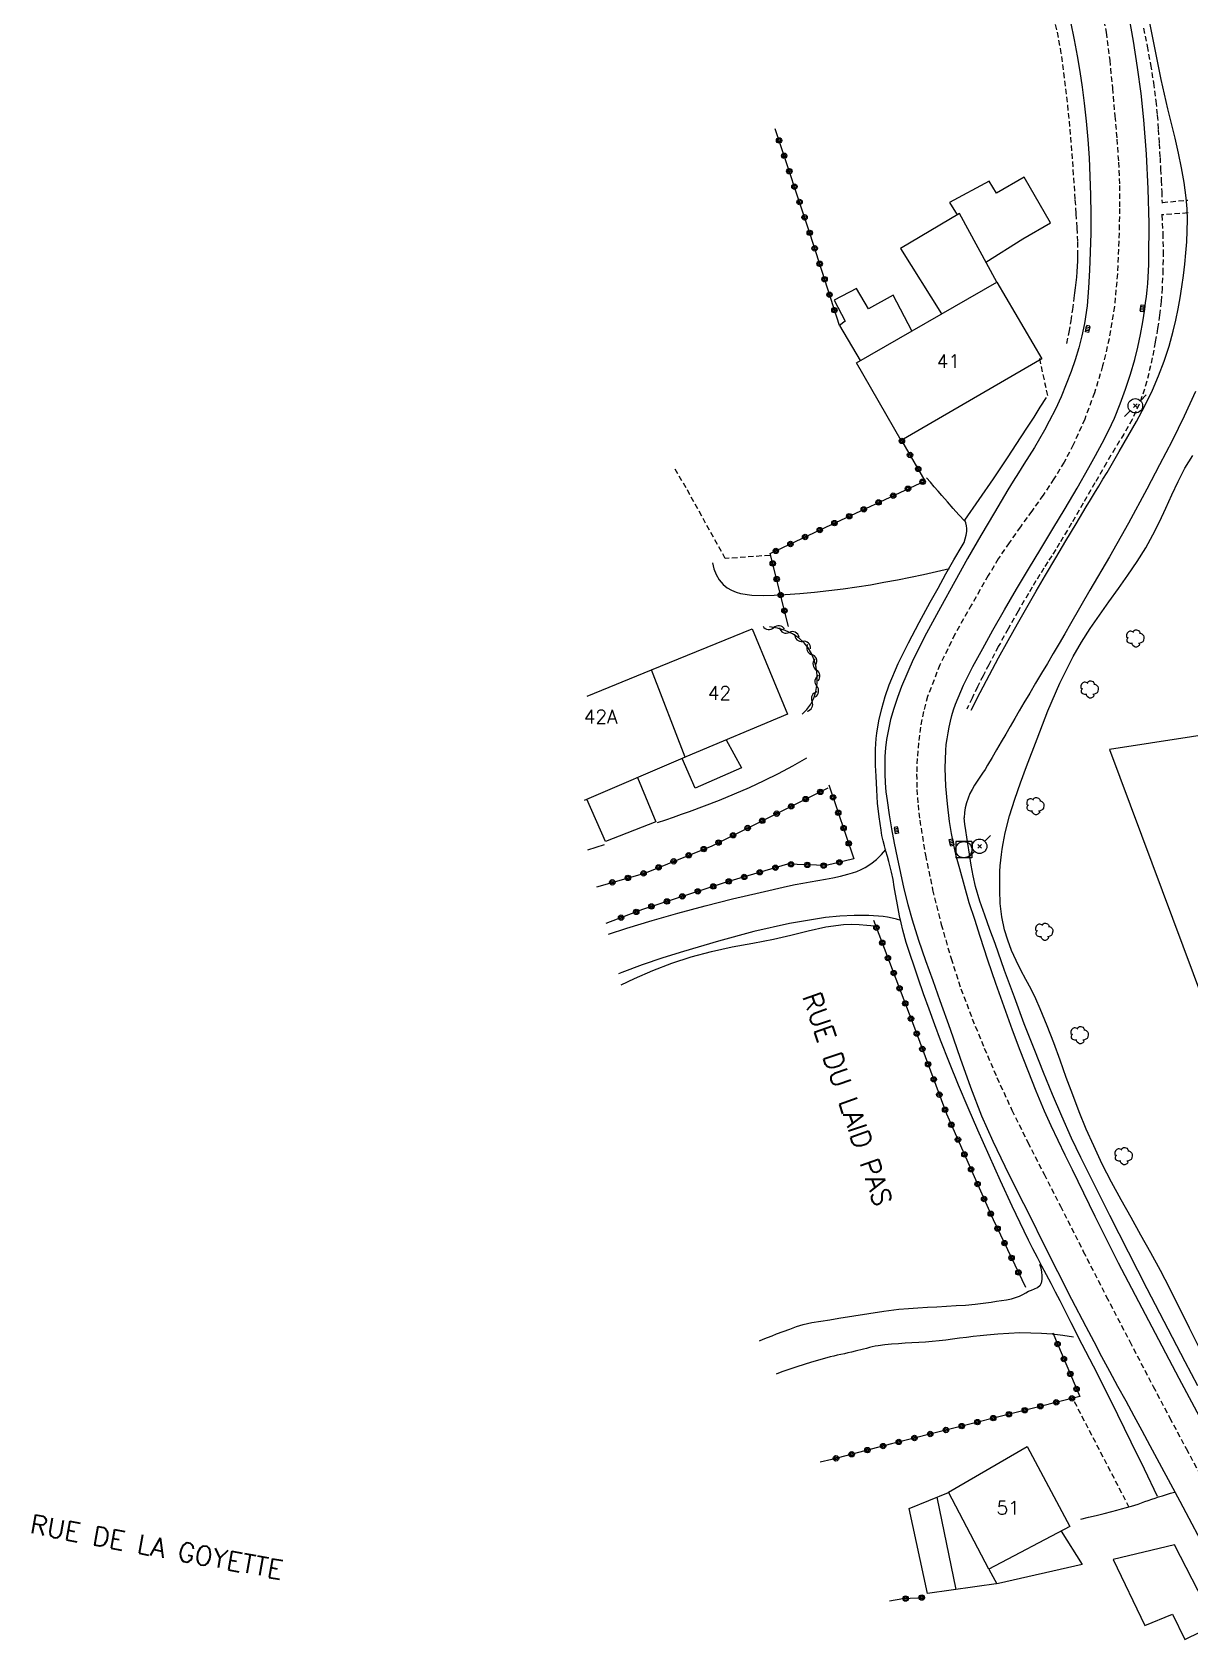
# Model space of a CAD drawing. Header units: millimetres. Extents: x 174000 to 175000, y 130000 to 130858.
# Drawn here: x 174008.2 to 174115.2, y 130268.3 to 130416.5 of the extents above; entities that cross this region are included whole.
import ezdxf
from ezdxf.enums import TextEntityAlignment as Align

# ---------------------------------------------------------------- set-up
doc = ezdxf.new("R2010")
doc.units = ezdxf.units.MM
doc.linetypes.add('DASHED', pattern=[0.75, 0.5, -0.25])
doc.layers.get('0').update_dxf_attribs({"linetype": 'CONTINUOUS'})
for name, color, linetype in [('W0001', 6, 'DASHED'), ('W0014', 7, 'CONTINUOUS'), ('W0017', 7, 'CONTINUOUS'), ('W0101', 7, 'CONTINUOUS'), ('W0104', 1, 'CONTINUOUS'), ('W0112', 1, 'DASHED'), ('W0211', 2, 'CONTINUOUS'), ('W0214', 2, 'CONTINUOUS'), ('W0300', 7, 'CONTINUOUS'), ('W0310', 3, 'CONTINUOUS'), ('W0322', 7, 'CONTINUOUS'), ('W0323', 7, 'CONTINUOUS'), ('W0333', 7, 'CONTINUOUS'), ('W0401', 7, 'CONTINUOUS'), ('W0420', 7, 'CONTINUOUS'), ('W0473', 7, 'CONTINUOUS'), ('W0989', 7, 'CONTINUOUS'), ('W0991', 7, 'CONTINUOUS'), ('W1102', 7, 'CONTINUOUS')]:
    doc.layers.add(name, color=color, linetype=linetype)
doc.styles.get("Standard").update_dxf_attribs({"font": 'romans.shx', "width": 0.85})

# ---------------------------------------------------------------- blocks, each defined once
blk = doc.blocks.new('T401')
for p, q in [((-0.3, 0.3), (0, 0.3)), ((-0.3, -0.25), (-0.3, 0.3)), ((-0.3, 0.15), (0, 0.15)), ((-0.3, 0), (0, 0)), ((0, 0.3), (0, -0.25)), ((-0.3, -0.15), (0, -0.15)), ((-0.3, -0.25), (-0.3, -0.3)), ((-0.3, -0.3), (0, -0.3)), ((0, -0.3), (0, -0.25))]:
    blk.add_line(p, q)
blk = doc.blocks.new('T420')
for p, q in [((0.75, 0.75), (-0.75, 0.75)), ((-0.75, 0.75), (-0.75, -0.75)), ((0.75, 0.75), (0.75, -0.75)), ((0.75, -0.75), (-0.75, -0.75))]:
    blk.add_line(p, q)
blk.add_ellipse((0, 0), major_axis=(-0.53, 0.53), ratio=1, start_param=3.926991, end_param=10.210176)
blk = doc.blocks.new('T473')
for p, q in [((-0.166667, 0.166667), (0.166667, -0.166667)), ((-0.166667, -0.166667), (0.166667, 0.166667)), ((0.500001, 0.500001), (1.000002, 1.000002)), ((-1.000002, -1.000002), (-0.500001, -0.500001))]:
    blk.add_line(p, q)
blk.add_ellipse((0, 0), major_axis=(0.471405, 0.471405), ratio=1, start_param=5.4977871438, end_param=11.780972451)
blk = doc.blocks.new('T300')
for p, q in [((-0.8, 0.51), (-0.86, 0.34)), ((-0.86, 0.34), (-0.86, 0.17)), ((-0.86, 0.17), (-0.74, 0.06)), ((-0.69, 0.63), (-0.8, 0.51)), ((-0.8, -0.06), (-0.74, 0.06)), ((-0.74, 0.06), (-0.69, 0.11)), ((-0.57, 0.69), (-0.69, 0.63)), ((-0.46, 0.69), (-0.57, 0.69)), ((-0.29, 0.63), (-0.46, 0.69)), ((-0.29, 0.63), (-0.17, 0.74)), ((-0.23, 0.57), (-0.29, 0.63)), ((-0.17, 0.74), (-0.06, 0.8)), ((-0.06, 0.8), (0.06, 0.8)), ((0.06, 0.8), (0.23, 0.74)), ((0.23, 0.74), (0.34, 0.63)), ((0.34, 0.63), (0.4, 0.51)), ((0.46, 0.46), (0.34, 0.46)), ((0.4, 0.51), (0.4, 0.46)), ((0.57, 0.4), (0.46, 0.46)), ((0.57, 0.4), (0.69, 0.29)), ((0.69, 0.29), (0.74, 0.17)), ((0.74, 0.06), (0.69, -0.17)), ((0.74, 0.17), (0.74, 0.06)), ((-0.8, -0.17), (-0.8, -0.06)), ((-0.8, -0.23), (-0.8, -0.17)), ((-0.74, -0.34), (-0.8, -0.23)), ((-0.69, -0.4), (-0.74, -0.34)), ((-0.51, -0.46), (-0.69, -0.4)), ((-0.4, -0.46), (-0.51, -0.46)), ((-0.4, -0.46), (-0.34, -0.46)), ((-0.34, -0.46), (-0.34, -0.4)), ((-0.34, -0.51), (-0.34, -0.46)), ((-0.29, -0.63), (-0.34, -0.51)), ((-0.17, -0.74), (-0.29, -0.63)), ((-0.06, -0.8), (-0.17, -0.74)), ((0.06, -0.8), (-0.06, -0.8)), ((0.17, -0.74), (0.06, -0.8)), ((0.23, -0.69), (0.17, -0.74)), ((0.29, -0.46), (0.23, -0.46)), ((0.29, -0.63), (0.23, -0.69)), ((0.46, -0.4), (0.29, -0.46)), ((0.34, -0.51), (0.29, -0.63)), ((0.34, -0.51), (0.34, -0.46)), ((0.57, -0.34), (0.46, -0.4)), ((0.63, -0.29), (0.57, -0.34)), ((0.69, -0.17), (0.63, -0.29))]:
    blk.add_line(p, q)
blk = doc.blocks.new('t310o')
at = {"color": 0, "linetype": 'Continuous'}
for centre, start, end in [((-0.5, 0.38), 216.8699, 323.1304), ((0.5, -0.37), 36.8699, 143.1303)]:
    blk.add_arc(centre, 0.625, start, end, dxfattribs=at)
blk = doc.blocks.new('t323o')
at = {"color": 0, "linetype": 'Continuous'}
for radius in [0.25, 0.15]:
    blk.add_circle((0, 0), radius, dxfattribs=at)
blk = doc.blocks.new('t322o')
at = {"color": 0, "linetype": 'Continuous'}
for radius in [0.25, 0.15]:
    blk.add_circle((0, 0), radius, dxfattribs=at)

msp = doc.modelspace()

# ---------------------------------------------------------------- linework, layer by layer
at = {"layer": 'W0001'}
msp.add_lwpolyline([(174107, 130419.05), (174107.47, 130416.48), (174107.8, 130413.9), (174108.05, 130411.31), (174108.28, 130408.73), (174108.46, 130406.6), (174108.61, 130404.47), (174108.7, 130402.33), (174108.72, 130400.2), (174108.65, 130397.18), (174108.52, 130394.16), (174108.24, 130391.14), (174107.75, 130388.15), (174107.15, 130385.63), (174106.39, 130383.14), (174105.49, 130380.71), (174104.43, 130378.34), (174103.59, 130376.74), (174102.65, 130375.19), (174101.65, 130373.69), (174100.6, 130372.22), (174099.55, 130370.76), (174098.51, 130369.29), (174097.51, 130367.79), (174096.58, 130366.25), (174095.03, 130363.55), (174093.5, 130360.82), (174092.11, 130358.01), (174090.98, 130355.08), (174090.59, 130353.67), (174090.31, 130352.24), (174090.13, 130350.79), (174090.01, 130349.34), (174089.96, 130347.91), (174089.99, 130346.48), (174090.09, 130345.06), (174090.25, 130343.64), (174090.77, 130340.4), (174091.44, 130337.19), (174092.23, 130334), (174093.14, 130330.85), (174094.06, 130328.05), (174095.1, 130325.28), (174096.21, 130322.56), (174097.38, 130319.85), (174098.76, 130316.83), (174100.23, 130313.86), (174101.74, 130310.91), (174103.24, 130307.95), (174105.36, 130303.77), (174107.49, 130299.6), (174109.65, 130295.44), (174111.82, 130291.28), (174113.34, 130288.4), (174114.87, 130285.53), (174116.41, 130282.65)], dxfattribs=at)
at = {"layer": 'W0014'}
for points in [[(174108.62, 130302.67), (174107.54, 130304.83), (174106.47, 130306.99), (174105.41, 130309.15), (174104.36, 130311.32), (174103.7, 130312.66), (174103.04, 130314.01), (174102.4, 130315.36), (174101.79, 130316.72), (174101, 130318.58), (174100.26, 130320.45), (174099.54, 130322.33), (174098.83, 130324.21), (174098.05, 130326.37), (174097.28, 130328.53), (174096.55, 130330.7), (174095.83, 130332.88), (174095.33, 130334.44), (174094.83, 130336), (174094.37, 130337.56), (174093.94, 130339.14), (174093.66, 130340.22), (174093.4, 130341.31), (174093.17, 130342.41), (174092.99, 130343.52), (174092.8, 130345.15), (174092.65, 130346.79), (174092.59, 130348.44), (174092.65, 130350.09), (174092.7, 130350.63), (174092.77, 130351.17), (174092.86, 130351.71), (174092.96, 130352.25), (174093.08, 130352.78), (174093.22, 130353.31), (174093.38, 130353.83), (174093.55, 130354.35), (174094.28, 130356.13), (174095.15, 130357.85), (174096.08, 130359.52), (174097.01, 130361.19), (174098.08, 130363.09), (174099.18, 130364.98), (174100.3, 130366.85), (174101.43, 130368.71), (174102.56, 130370.58), (174103.68, 130372.45), (174104.79, 130374.33), (174105.86, 130376.23), (174106.48, 130377.36), (174107.1, 130378.49), (174107.69, 130379.64), (174108.23, 130380.81), (174108.78, 130382.14), (174109.27, 130383.49), (174109.72, 130384.86), (174110.12, 130386.24), (174110.41, 130387.38), (174110.66, 130388.54), (174110.87, 130389.7), (174111.04, 130390.87), (174111.12, 130391.46), (174111.19, 130392.05), (174111.25, 130392.64), (174111.31, 130393.24), (174111.35, 130393.83), (174111.39, 130394.43), (174111.41, 130395.02), (174111.43, 130395.62), (174111.45, 130398.81), (174111.37, 130402.01), (174111.2, 130405.2), (174110.95, 130408.39), (174110.7, 130410.82), (174110.38, 130413.24), (174110, 130415.65), (174109.57, 130418.05)], [(174104.17, 130417.46), (174104.53, 130415.78), (174104.8, 130414.32), (174105.04, 130412.87), (174105.26, 130411.4), (174105.45, 130409.94), (174105.63, 130408.25), (174105.78, 130406.56), (174105.89, 130404.87), (174105.98, 130403.18), (174106.04, 130401.42), (174106.06, 130399.66), (174106.05, 130397.91), (174106, 130396.15), (174105.94, 130394.5), (174105.85, 130392.85), (174105.71, 130391.2), (174105.47, 130389.56), (174105.24, 130388.43), (174104.94, 130387.32), (174104.61, 130386.21), (174104.23, 130385.13), (174103.79, 130383.95), (174103.31, 130382.79), (174102.78, 130381.65), (174102.22, 130380.52), (174101.78, 130379.7), (174101.32, 130378.9), (174100.84, 130378.1), (174100.35, 130377.32), (174099.86, 130376.54), (174099.36, 130375.75), (174098.87, 130374.97), (174098.4, 130374.17), (174097.15, 130372.07), (174095.9, 130369.96), (174094.67, 130367.83), (174093.48, 130365.69), (174092.17, 130363.31), (174090.88, 130360.92), (174089.65, 130358.49), (174088.56, 130356), (174088.18, 130354.99), (174087.84, 130353.97), (174087.56, 130352.93), (174087.32, 130351.88), (174087.19, 130351.1), (174087.09, 130350.31), (174087.03, 130349.52), (174087.01, 130348.73), (174087.01, 130347.91), (174087.06, 130347.09), (174087.13, 130346.27), (174087.23, 130345.46), (174087.41, 130344.14), (174087.63, 130342.82), (174087.88, 130341.51), (174088.15, 130340.2), (174088.46, 130338.75), (174088.79, 130337.29), (174089.15, 130335.85), (174089.55, 130334.41), (174090.14, 130332.53), (174090.79, 130330.67), (174091.46, 130328.82), (174092.12, 130326.97), (174093.05, 130324.3), (174093.97, 130321.62), (174094.93, 130318.95), (174095.97, 130316.31), (174097.01, 130313.96), (174098.12, 130311.65), (174099.26, 130309.35), (174100.41, 130307.06), (174101.68, 130304.48), (174102.97, 130301.92), (174104.27, 130299.36), (174105.59, 130296.81), (174106.32, 130295.43), (174107.05, 130294.05), (174107.79, 130292.68), (174108.53, 130291.31), (174109.28, 130289.94), (174110.02, 130288.57), (174110.77, 130287.2), (174111.5, 130285.83), (174114.27, 130280.66), (174117.02, 130275.49)], [(174094.42, 130371.36), (174095.74, 130373.27), (174097.05, 130375.2), (174098.35, 130377.13), (174099.63, 130379.07), (174100.22, 130379.98), (174100.81, 130380.89), (174101.39, 130381.81), (174101.96, 130382.73)], [(174094.18, 130368.99), (174094.34, 130369.31), (174094.46, 130369.64), (174094.55, 130369.99), (174094.59, 130370.34), (174094.59, 130370.6), (174094.57, 130370.86), (174094.51, 130371.12), (174094.42, 130371.36)], [(174112.23, 130281.11), (174111.02, 130283.62), (174109.79, 130286.13), (174108.56, 130288.64), (174107.31, 130291.14), (174106.3, 130293.15), (174105.27, 130295.16), (174104.25, 130297.17), (174103.22, 130299.18), (174102.8, 130299.99), (174102.38, 130300.79), (174101.96, 130301.59), (174101.54, 130302.39), (174101.12, 130303.2), (174100.71, 130304), (174100.3, 130304.81), (174099.9, 130305.63), (174098.79, 130307.95), (174097.7, 130310.28), (174096.65, 130312.62), (174095.61, 130314.98), (174094.72, 130317.04), (174093.84, 130319.12), (174092.99, 130321.2), (174092.17, 130323.29), (174091.63, 130324.72), (174091.11, 130326.15), (174090.6, 130327.59), (174090.11, 130329.03), (174089.73, 130330.13), (174089.35, 130331.23), (174088.99, 130332.34), (174088.68, 130333.47), (174088.52, 130334.13), (174088.38, 130334.8), (174088.25, 130335.47), (174088.13, 130336.14), (174088.02, 130336.81), (174087.9, 130337.48), (174087.78, 130338.15), (174087.64, 130338.82), (174087.52, 130339.31), (174087.4, 130339.8), (174087.26, 130340.28), (174087.13, 130340.76), (174087, 130341.25), (174086.87, 130341.74), (174086.76, 130342.23), (174086.67, 130342.72), (174086.49, 130343.96), (174086.36, 130345.2), (174086.27, 130346.44), (174086.21, 130347.69), (174086.19, 130348.19), (174086.17, 130348.69), (174086.16, 130349.19), (174086.16, 130349.69), (174086.17, 130350.19), (174086.19, 130350.69), (174086.22, 130351.19), (174086.28, 130351.69), (174086.47, 130352.82), (174086.73, 130353.95), (174087.04, 130355.06), (174087.42, 130356.15), (174088.24, 130358.12), (174089.2, 130360.03), (174090.21, 130361.91), (174091.22, 130363.78), (174091.94, 130365.1), (174092.67, 130366.4), (174093.41, 130367.7), (174094.18, 130368.99)], [(174127.77, 130267.15), (174126.65, 130269.08), (174125.56, 130271.02), (174124.47, 130272.96), (174123.3, 130275.06), (174122.16, 130277.17), (174121.02, 130279.28), (174119.89, 130281.4), (174117.05, 130286.7), (174114.23, 130292.02), (174111.42, 130297.34), (174108.62, 130302.67)]]:
    msp.add_lwpolyline(points, dxfattribs=at)
at = {"layer": 'W0017'}
for points in [[(174095, 130353.82), (174095.84, 130355.44), (174096.68, 130357.06), (174097.54, 130358.66), (174098.42, 130360.26), (174099.27, 130361.78), (174100.13, 130363.29), (174101.01, 130364.8), (174101.88, 130366.3), (174102.82, 130367.88), (174103.76, 130369.45), (174104.7, 130371.02), (174105.64, 130372.6), (174106.02, 130373.24), (174106.41, 130373.87), (174106.79, 130374.51), (174107.18, 130375.15), (174107.56, 130375.78), (174107.95, 130376.42), (174108.32, 130377.06), (174108.69, 130377.71), (174109.49, 130379.11), (174110.29, 130380.51), (174111.05, 130381.93), (174111.75, 130383.38), (174112.31, 130384.72), (174112.83, 130386.08), (174113.29, 130387.45), (174113.68, 130388.86), (174113.92, 130389.87), (174114.14, 130390.9), (174114.32, 130391.93), (174114.48, 130392.96), (174114.62, 130394), (174114.74, 130395.04), (174114.84, 130396.08), (174114.92, 130397.12), (174114.97, 130398.14), (174114.99, 130399.15), (174114.96, 130400.17), (174114.87, 130401.19), (174114.69, 130402.58), (174114.45, 130403.96), (174114.16, 130405.32), (174113.85, 130406.69), (174113.52, 130408.04), (174113.18, 130409.4), (174112.87, 130410.75), (174112.57, 130412.12), (174111.88, 130415.51), (174111.2, 130418.9)], [(174115.72, 130383.28), (174114.68, 130380.98), (174113.57, 130378.72), (174112.41, 130376.48), (174111.24, 130374.25), (174109.53, 130371.1), (174107.77, 130367.99), (174105.98, 130364.89), (174104.19, 130361.79), (174103.65, 130360.87), (174103.12, 130359.96), (174102.58, 130359.04), (174102.04, 130358.13), (174101.49, 130357.22), (174100.95, 130356.3), (174100.41, 130355.39), (174099.87, 130354.47), (174099.45, 130353.75), (174099.03, 130353.03), (174098.61, 130352.31), (174098.19, 130351.59), (174097.77, 130350.87), (174097.35, 130350.15), (174096.93, 130349.43), (174096.51, 130348.71), (174096.28, 130348.33), (174096.04, 130347.97), (174095.79, 130347.6), (174095.55, 130347.24), (174095.31, 130346.86), (174095.09, 130346.48), (174094.89, 130346.09), (174094.71, 130345.68), (174094.56, 130345.24), (174094.45, 130344.79), (174094.38, 130344.33), (174094.35, 130343.86)], [(174094.4, 130371.27), (174093.87, 130371.86), (174093.34, 130372.46), (174092.81, 130373.06), (174092.29, 130373.66), (174091.94, 130374.07), (174091.59, 130374.47), (174091.23, 130374.88), (174090.88, 130375.29)], [(174071.11, 130367.44), (174071.23, 130366.88), (174071.43, 130366.35), (174071.72, 130365.86), (174072.08, 130365.43), (174072.44, 130365.13), (174072.84, 130364.9), (174073.27, 130364.73), (174073.7, 130364.6), (174074.73, 130364.43), (174075.77, 130364.41), (174076.8, 130364.45), (174077.82, 130364.51), (174079.17, 130364.58), (174080.51, 130364.71), (174081.84, 130364.87), (174083.18, 130365.04), (174084.44, 130365.22), (174085.69, 130365.41), (174086.94, 130365.63), (174088.19, 130365.86), (174089.4, 130366.1), (174090.6, 130366.35), (174091.8, 130366.62), (174092.99, 130366.9)], [(174079.79, 130349.36), (174078.49, 130348.63), (174077.17, 130347.93), (174075.83, 130347.26), (174074.48, 130346.62), (174073.11, 130346.03), (174071.72, 130345.47), (174070.33, 130344.94), (174068.93, 130344.42), (174068.2, 130344.15), (174067.47, 130343.89), (174066.74, 130343.64), (174066, 130343.4)], [(174061.08, 130341.37), (174059.56, 130340.85)], [(174061.5, 130333.09), (174063.18, 130333.64), (174065.53, 130334.36), (174067.89, 130335.04), (174070.41, 130335.72), (174072.95, 130336.36), (174075.49, 130336.96), (174078.04, 130337.54), (174078.74, 130337.68), (174079.44, 130337.81), (174080.13, 130337.93), (174080.83, 130338.05), (174081.53, 130338.18), (174082.23, 130338.31), (174082.93, 130338.47), (174083.61, 130338.65), (174084.02, 130338.77), (174084.43, 130338.9), (174084.83, 130339.06), (174085.21, 130339.26), (174085.74, 130339.61), (174086.24, 130340.01), (174086.7, 130340.45), (174087.11, 130340.93)], [(174088.5, 130334.37), (174088.1, 130334.49), (174087.69, 130334.59), (174087.28, 130334.67), (174086.86, 130334.73), (174085.53, 130334.82), (174084.19, 130334.83), (174082.86, 130334.76), (174081.53, 130334.63), (174078.2, 130334.08), (174074.91, 130333.33), (174071.65, 130332.45), (174068.42, 130331.5), (174066.5, 130330.9), (174064.59, 130330.25), (174062.71, 130329.55), (174062.41, 130329.43)], [(174075.43, 130295.51), (174075.78, 130295.65), (174076.19, 130295.81), (174076.61, 130295.97), (174077.02, 130296.13), (174077.63, 130296.36), (174078.24, 130296.59), (174078.85, 130296.81), (174079.47, 130297), (174080.29, 130297.19), (174081.11, 130297.33), (174081.94, 130297.45), (174082.77, 130297.58), (174084.15, 130297.81), (174085.54, 130298.03), (174086.92, 130298.23), (174088.32, 130298.41), (174089.2, 130298.49), (174090.08, 130298.56), (174090.96, 130298.61), (174091.84, 130298.65), (174092.72, 130298.7), (174093.61, 130298.75), (174094.49, 130298.81), (174095.37, 130298.89), (174095.86, 130298.94), (174096.35, 130299.01), (174096.84, 130299.08), (174097.33, 130299.16), (174097.8, 130299.23), (174098.27, 130299.3), (174098.74, 130299.39), (174099.19, 130299.52), (174099.48, 130299.64), (174099.76, 130299.78), (174100.04, 130299.93), (174100.31, 130300.08), (174100.58, 130300.19), (174100.86, 130300.3), (174101.14, 130300.43), (174101.38, 130300.63), (174101.42, 130300.69), (174101.45, 130300.75), (174101.48, 130300.81), (174101.5, 130300.88), (174101.52, 130300.94), (174101.53, 130301.01), (174101.54, 130301.08), (174101.55, 130301.14), (174101.56, 130301.51), (174101.53, 130301.87), (174101.46, 130302.23), (174101.35, 130302.57)], [(174104.45, 130295.84), (174103.47, 130295.99), (174102.49, 130296.1), (174101.5, 130296.18), (174100.5, 130296.22), (174099.49, 130296.23), (174098.48, 130296.18), (174097.47, 130296.11), (174096.46, 130296.03), (174095.82, 130295.97), (174095.19, 130295.9), (174094.56, 130295.82), (174093.92, 130295.74), (174093.29, 130295.65), (174092.66, 130295.57), (174092.03, 130295.49), (174091.39, 130295.43), (174090.77, 130295.37), (174090.15, 130295.33), (174089.52, 130295.3), (174088.9, 130295.27), (174088.27, 130295.23), (174087.65, 130295.19), (174087.02, 130295.12), (174086.4, 130295.04), (174086.13, 130294.99), (174085.86, 130294.93), (174085.6, 130294.87), (174085.33, 130294.8), (174085.06, 130294.73), (174084.8, 130294.66), (174084.54, 130294.59), (174084.27, 130294.53), (174083.94, 130294.45), (174083.61, 130294.38), (174083.29, 130294.31), (174082.96, 130294.24), (174082.63, 130294.17), (174082.3, 130294.09), (174081.98, 130294.01), (174081.65, 130293.92), (174080.26, 130293.52), (174078.88, 130293.09), (174077.51, 130292.63), (174076.97, 130292.43)], [(174105.13, 130279), (174105.85, 130279.18), (174106.56, 130279.36), (174107.28, 130279.54), (174107.99, 130279.72), (174108.45, 130279.84), (174108.9, 130279.96), (174109.36, 130280.08), (174109.81, 130280.21), (174110.12, 130280.31), (174110.44, 130280.41), (174110.75, 130280.52), (174111.06, 130280.63), (174111.37, 130280.74), (174111.68, 130280.85), (174111.99, 130280.95), (174112.3, 130281.06), (174112.67, 130281.17), (174113.05, 130281.29), (174113.42, 130281.4), (174113.79, 130281.51)]]:
    msp.add_lwpolyline(points, dxfattribs=at)
at = {"layer": 'W0101'}
for points in [[(174101.52, 130386.29), (174088.53, 130378.75), (174084.39, 130385.92), (174097.38, 130393.39)], [(174104.11, 130278.32), (174096.63, 130274.39), (174092.9, 130281.52), (174100.19, 130285.73)]]:
    msp.add_lwpolyline(points, close=True, dxfattribs=at)
for points in [[(174065.45, 130357.53), (174074.75, 130361.33), (174078.02, 130353.43)], [(174059.51, 130355.1), (174065.45, 130357.53)], [(174078.02, 130353.43), (174068.64, 130349.48), (174068.58, 130349.46)], [(174068.58, 130349.46), (174059.24, 130345.47)]]:
    msp.add_lwpolyline(points, dxfattribs=at)
at = {"layer": 'W0104'}
for points in [[(174096.37, 130395.23), (174099.78, 130397.39), (174102.32, 130398.86), (174099.9, 130403.1), (174097.35, 130401.6), (174096.67, 130402.72), (174092.99, 130400.73), (174093.71, 130399.61)], [(174097.38, 130393.39), (174093.91, 130399.74), (174088.46, 130396.49), (174092.27, 130390.45)], [(174089.53, 130388.88), (174087.78, 130392.18), (174085.5, 130390.92), (174084.39, 130392.78), (174082.33, 130391.72), (174083.37, 130389.78), (174082.82, 130389.37), (174084.75, 130386.13)], [(174072.37, 130351.05), (174073.78, 130348.46), (174069.49, 130346.6), (174068.29, 130349.33)], [(174064.17, 130347.57), (174065.85, 130343.47), (174061.2, 130341.66), (174059.48, 130345.57)], [(174103.33, 130277.91), (174105.25, 130274.81), (174097.52, 130273.06), (174090.96, 130272.14), (174089.28, 130280.01), (174092.92, 130281.48)], [(174091.83, 130281.04), (174093.57, 130272.51)], [(174096.63, 130274.39), (174097.36, 130273.04)]]:
    msp.add_lwpolyline(points, dxfattribs=at)
msp.add_lwpolyline([(174117.59, 130269.28), (174113.78, 130276.65), (174108.11, 130275.27), (174111.04, 130269.18), (174113.61, 130270.23), (174114.73, 130267.88)], close=True, dxfattribs=at)
at = {"layer": 'W0112'}
for points in [[(174103.85, 130387.72), (174104.05, 130388.75), (174104.23, 130389.8), (174104.39, 130390.84), (174104.53, 130391.89), (174104.59, 130392.38), (174104.64, 130392.87), (174104.7, 130393.36), (174104.75, 130393.85), (174104.79, 130394.35), (174104.82, 130394.84), (174104.85, 130395.34), (174104.86, 130395.83), (174104.86, 130397.14), (174104.8, 130398.44), (174104.71, 130399.74), (174104.62, 130401.04), (174104.47, 130403.29), (174104.31, 130405.53), (174104.12, 130407.77), (174103.9, 130410.01), (174103.73, 130411.51), (174103.54, 130413.01), (174103.33, 130414.51), (174103.07, 130415.99), (174102.69, 130417.76)], [(174110.92, 130416.87), (174111.27, 130415.19), (174111.57, 130413.5), (174111.84, 130411.81), (174112.06, 130410.11), (174112.2, 130408.81), (174112.29, 130407.5), (174112.37, 130406.2), (174112.45, 130404.9), (174112.51, 130403.84), (174112.56, 130402.79), (174112.61, 130401.74), (174112.64, 130400.68)], [(174112.67, 130400.75), (174115.02, 130400.97)], [(174112.62, 130399.59), (174112.71, 130397.9), (174112.74, 130396.21), (174112.72, 130394.52), (174112.64, 130392.83), (174112.55, 130391.58), (174112.41, 130390.32), (174112.23, 130389.08), (174112.01, 130387.84), (174111.73, 130386.39), (174111.41, 130384.94), (174111.03, 130383.5), (174110.53, 130382.1), (174109.88, 130380.69), (174109.11, 130379.34), (174108.3, 130378.02), (174107.51, 130376.69), (174106.43, 130374.83), (174105.36, 130372.96), (174104.27, 130371.1), (174103.17, 130369.25), (174102.81, 130368.67), (174102.45, 130368.09), (174102.09, 130367.51), (174101.72, 130366.93), (174101.36, 130366.35), (174100.99, 130365.77), (174100.64, 130365.19), (174100.29, 130364.6), (174099.34, 130362.97), (174098.42, 130361.33), (174097.51, 130359.68), (174096.63, 130358.01), (174096.1, 130356.99), (174095.58, 130355.96), (174095.08, 130354.93), (174094.59, 130353.89)], [(174115.04, 130399.78), (174112.59, 130399.59)], [(174101.3, 130386.31), (174102.08, 130382.77)], [(174076.39, 130368.12), (174072.28, 130367.82), (174068.66, 130374.37), (174067.6, 130376.16)], [(174109.61, 130280.09), (174104.43, 130290.09)]]:
    msp.add_lwpolyline(points, dxfattribs=at)
at = {"layer": 'W0211'}
for points in [[(174117.01, 130292.97), (174115.19, 130296.67), (174113.35, 130300.34), (174112.48, 130302), (174111.59, 130303.64), (174110.68, 130305.27), (174109.77, 130306.9), (174108.86, 130308.53), (174107.98, 130310.18), (174107.12, 130311.84), (174106.32, 130313.52), (174105.63, 130315.08), (174104.99, 130316.66), (174104.38, 130318.25), (174103.79, 130319.84), (174103.21, 130321.44), (174102.63, 130323.04), (174102.02, 130324.62), (174101.38, 130326.2), (174100.97, 130327.11), (174100.53, 130328), (174100.06, 130328.89), (174099.6, 130329.77), (174099.15, 130330.67), (174098.74, 130331.59), (174098.38, 130332.53), (174098.08, 130333.49), (174097.83, 130334.7), (174097.69, 130335.93), (174097.64, 130337.16), (174097.64, 130338.39), (174097.66, 130338.9), (174097.69, 130339.42), (174097.74, 130339.93), (174097.8, 130340.45), (174097.87, 130340.96), (174097.95, 130341.47), (174098.05, 130341.97), (174098.15, 130342.48), (174098.55, 130344.04), (174099.03, 130345.57), (174099.56, 130347.08), (174100.12, 130348.59), (174101.09, 130351.17), (174102.09, 130353.74), (174103.19, 130356.29), (174104.43, 130358.76), (174105.18, 130360.08), (174106, 130361.35), (174106.85, 130362.6), (174107.73, 130363.83), (174108.62, 130365.05), (174109.49, 130366.29), (174110.34, 130367.54), (174111.14, 130368.82), (174111.8, 130370.01), (174112.41, 130371.23), (174112.98, 130372.47), (174113.53, 130373.71), (174114.12, 130374.95), (174114.75, 130376.17), (174115.47, 130377.35)], [(174062.66, 130328.41), (174063.88, 130329), (174065.6, 130329.74), (174067.35, 130330.4), (174069.13, 130330.99), (174071.01, 130331.5), (174072.91, 130331.91), (174074.83, 130332.26), (174076.73, 130332.64), (174078.34, 130333.01), (174079.94, 130333.41), (174081.56, 130333.76), (174083.2, 130333.98), (174083.93, 130334.01), (174084.65, 130333.98), (174085.37, 130333.93), (174086.09, 130333.88), (174086.14, 130333.87), (174086.2, 130333.87), (174086.25, 130333.86), (174086.3, 130333.85)]]:
    msp.add_lwpolyline(points, dxfattribs=at)
at = {"layer": 'W0214'}
msp.add_lwpolyline([(174115.94, 130291.33), (174114.76, 130293.57), (174113.59, 130295.81), (174112.42, 130298.05), (174111.26, 130300.3), (174110.39, 130301.99), (174109.53, 130303.7), (174108.68, 130305.4), (174107.82, 130307.1), (174106.92, 130308.88), (174106.02, 130310.66), (174105.14, 130312.45), (174104.28, 130314.25), (174103.39, 130316.26), (174102.52, 130318.28), (174101.68, 130320.31), (174100.87, 130322.34), (174099.91, 130324.8), (174098.99, 130327.27), (174098.09, 130329.75), (174097.21, 130332.23), (174096.73, 130333.53), (174096.25, 130334.84), (174095.8, 130336.15), (174095.41, 130337.49), (174095.19, 130338.48), (174095, 130339.48), (174094.85, 130340.48), (174094.69, 130341.49), (174094.59, 130342.08), (174094.51, 130342.67), (174094.43, 130343.27), (174094.35, 130343.86)], dxfattribs=at)
at = {"layer": 'W0310'}
msp.add_lwpolyline([(174079.37, 130353.43), (174079.81, 130353.87), (174080.18, 130354.37), (174080.46, 130354.93), (174080.66, 130355.52), (174080.78, 130356.27), (174080.78, 130357.04), (174080.67, 130357.79), (174080.46, 130358.52), (174080.24, 130359.06), (174079.94, 130359.57), (174079.57, 130360.03), (174079.13, 130360.43), (174078.5, 130360.85), (174077.82, 130361.18), (174077.09, 130361.39), (174076.35, 130361.5)], dxfattribs=at)
at = {"layer": 'W0322'}
for points in [[(174081.85, 130346.89), (174084.17, 130340.06)], [(174084.17, 130340.06), (174081.6, 130339.43), (174078.04, 130339.57), (174072.28, 130337.88), (174064.62, 130335.38), (174061.25, 130334.08)], [(174085.99, 130334.39), (174089.77, 130324.43), (174092.73, 130316.48), (174097.04, 130306.72), (174100.02, 130300.46)]]:
    msp.add_lwpolyline(points, dxfattribs=at)
at = {"layer": 'W0323'}
for points in [[(174082.82, 130389.37), (174080.13, 130397.82), (174076.9, 130407.55)], [(174078.11, 130361.55), (174076.44, 130368.29), (174081.12, 130370.51), (174090.74, 130375.02), (174088.58, 130378.73)], [(174060.4, 130337.47), (174064.84, 130338.75), (174071.06, 130341.27), (174081.8, 130346.62)], [(174102.54, 130296.25), (174105.03, 130290.36), (174087.64, 130285.98), (174082.11, 130284.52), (174081.05, 130284.28)], [(174087.46, 130271.46), (174088.68, 130271.66), (174090.74, 130271.78)]]:
    msp.add_lwpolyline(points, dxfattribs=at)
at = {"layer": 'W0333'}
msp.add_lwpolyline([(174126.74, 130353.09), (174107.77, 130350.16), (174118.48, 130321.55), (174124.9, 130279.92), (174132.32, 130281.2), (174125.48, 130322.59)], close=True, dxfattribs=at)
at = {"layer": 'W1102'}
msp.add_lwpolyline([(174068.58, 130349.46), (174065.45, 130357.53)], dxfattribs=at)

# ---------------------------------------------------------------- block references
at = {"layer": 'W0300'}
for p in [(174110.22, 130360.43), (174106, 130355.71), (174100.99, 130344.93), (174101.81, 130333.32), (174105.08, 130323.75), (174109.15, 130312.56)]:
    msp.add_blockref('T300', p, dxfattribs=at)
at = {"layer": 'W0310'}
for p, rotation in [((174076.76, 130361.44), 171.8940920001013), ((174078.19, 130361), 154.7855940756504), ((174079.43, 130360.17), 137.4097123272539), ((174080.28, 130358.95), 112.8923941918844), ((174080.71, 130357.52), 98.32308539248078), ((174080.74, 130356.02), 80.8052334700704), ((174080.3, 130354.6), 62.7723520336172)]:
    msp.add_blockref('t310o', p, dxfattribs=dict(at, rotation=rotation))
at = {"layer": 'W0322'}
for p, rotation in [((174082.24, 130345.74), 288.7998830801943), ((174082.72, 130344.32), 288.7998830801943), ((174083.21, 130342.9), 288.7998830801943), ((174083.69, 130341.48), 288.7998830801943), ((174076.91, 130339.24), 196.3895430233512), ((174078.36, 130339.56), 177.6626918454293), ((174079.86, 130339.5), 177.6626918454293), ((174081.36, 130339.44), 177.6626918454293), ((174082.83, 130339.73), 193.7816039862982), ((174071.17, 130337.51), 198.053348287272), ((174072.6, 130337.97), 196.3895430233512), ((174074.03, 130338.39), 196.3895430233512), ((174075.47, 130338.82), 196.3895430233512), ((174066.89, 130336.12), 198.053348287272), ((174068.31, 130336.59), 198.053348287272), ((174069.74, 130337.05), 198.053348287272), ((174062.65, 130334.62), 201.1835005557482), ((174064.05, 130335.16), 201.1835005557482), ((174065.46, 130335.66), 198.053348287272), ((174086.25, 130333.7), 290.7848609404859), ((174086.78, 130332.3), 290.7848609404859), ((174087.31, 130330.9), 290.7848609404859), ((174087.85, 130329.5), 290.7848609404859), ((174088.38, 130328.09), 290.7848609404859), ((174088.91, 130326.69), 290.7848609404859), ((174089.44, 130325.29), 290.7848609404859), ((174089.97, 130323.89), 290.4027427904994), ((174090.49, 130322.48), 290.4027427904994), ((174091.02, 130321.07), 290.4027427904994), ((174091.54, 130319.67), 290.4027427904994), ((174092.06, 130318.26), 290.4027427904994), ((174092.59, 130316.86), 290.4027427904994), ((174093.17, 130315.47), 293.8304421608452), ((174093.78, 130314.1), 293.8304421608452), ((174094.38, 130312.73), 293.8304421608452), ((174094.99, 130311.36), 293.8304421608452), ((174095.59, 130309.99), 293.8304421608452), ((174096.2, 130308.61), 293.8304421608452), ((174096.81, 130307.24), 293.8304421608452), ((174097.44, 130305.88), 295.4891957799666), ((174098.08, 130304.53), 295.4891957799666), ((174098.73, 130303.17), 295.4891957799666), ((174099.37, 130301.82), 295.4891957799666)]:
    msp.add_blockref('t322o', p, dxfattribs=dict(at, rotation=rotation))
at = {"layer": 'W0323'}
for p, rotation in [((174077.25, 130406.48), 108.3504449405368), ((174077.72, 130405.06), 108.3504449405368), ((174078.2, 130403.64), 108.3504449405368), ((174078.67, 130402.21), 108.3504449405368), ((174079.14, 130400.79), 108.3504449405368), ((174079.61, 130399.37), 108.3504449405368), ((174080.09, 130397.94), 108.3504449405368), ((174080.54, 130396.51), 107.643344067596), ((174081, 130395.08), 107.643344067596), ((174081.45, 130393.65), 107.643344067596), ((174081.91, 130392.22), 107.643344067596), ((174082.36, 130390.79), 107.643344067596), ((174088.6, 130378.7), 120.1865266731608), ((174089.35, 130377.4), 120.1865266731608), ((174090.11, 130376.11), 120.1865266731608), ((174090.52, 130374.92), 25.10373992934737), ((174086.44, 130373.01), 25.10373992934737), ((174087.8, 130373.64), 25.10373992934737), ((174089.16, 130374.28), 25.10373992934737), ((174083.73, 130371.74), 25.10373992934737), ((174085.08, 130372.37), 25.10373992934737), ((174081.01, 130370.46), 25.48638909553474), ((174082.37, 130371.1), 25.10373992934737), ((174076.95, 130368.53), 25.48638909553474), ((174078.3, 130369.17), 25.48638909553474), ((174079.66, 130369.82), 25.48638909553474), ((174076.67, 130367.37), 103.9392168635989), ((174077.03, 130365.92), 103.9392168635989), ((174077.39, 130364.46), 103.9392168635989), ((174077.75, 130363), 103.9392168635989), ((174081.06, 130346.25), 26.51329378471997), ((174078.37, 130344.91), 26.51329378471997), ((174079.71, 130345.58), 26.51329378471997), ((174075.69, 130343.58), 26.51329378471997), ((174077.03, 130344.24), 26.51329378471997), ((174073, 130342.24), 26.51329378471997), ((174074.35, 130342.91), 26.51329378471997), ((174068.9, 130340.39), 22.03166931595475), ((174070.29, 130340.96), 22.03166931595475), ((174071.66, 130341.57), 26.51329378471997), ((174066.12, 130339.27), 22.03166931595475), ((174067.51, 130339.83), 22.03166931595475), ((174061.84, 130337.89), 16.05998663791456), ((174063.28, 130338.3), 16.05998663791456), ((174064.73, 130338.72), 16.05998663791456), ((174102.98, 130295.2), 292.9705419233182), ((174103.57, 130293.82), 292.9705419233182), ((174104.16, 130292.44), 292.9705419233182), ((174104.31, 130290.18), 194.1488441477293), ((174104.74, 130291.05), 292.9705419233182), ((174098.49, 130288.71), 194.1488441477293), ((174099.95, 130289.08), 194.1488441477293), ((174101.4, 130289.45), 194.1488441477293), ((174102.86, 130289.81), 194.1488441477293), ((174092.67, 130287.25), 194.1488441477293), ((174094.13, 130287.61), 194.1488441477293), ((174095.58, 130287.98), 194.1488441477293), ((174097.04, 130288.35), 194.1488441477293), ((174086.86, 130285.77), 194.7435684520148), ((174088.31, 130286.15), 194.1488441477293), ((174089.76, 130286.51), 194.1488441477293), ((174091.22, 130286.88), 194.1488441477293), ((174082.51, 130284.63), 194.7435684520148), ((174083.96, 130285.01), 194.7435684520148), ((174085.41, 130285.39), 194.7435684520148), ((174088.94, 130271.67), 3.366441094530688), ((174090.44, 130271.76), 3.366441094530688)]:
    msp.add_blockref('t323o', p, dxfattribs=dict(at, rotation=rotation))
at = {"layer": 'W0401'}
for p, rotation in [((174110.95, 130390.96), 352.1363835717705), ((174105.62, 130389.07), 168.6650365162191), ((174087.95, 130342.67), 190.4421384583209), ((174093.33, 130341.61), 12.32003932014621)]:
    msp.add_blockref('T401', p, dxfattribs=dict(at, rotation=rotation))
at = {"layer": 'W0420'}
msp.add_blockref('T420', (174094.32, 130340.91), dxfattribs=at)
at = {"layer": 'W0473'}
for p in [(174110.17, 130381.95), (174095.78, 130341.22)]:
    msp.add_blockref('T473', p, dxfattribs=at)

# ---------------------------------------------------------------- texts
at = {"layer": 'W0989'}
for s, rotation, p in [('RUE DU LAID PAS', 289.0008, (174079.38, 130327.35)), ('RUE DE LA GOYETTE', 349.5352, (174007.93, 130277.73))]:
    msp.add_text(s, height=1.75, rotation=rotation, dxfattribs=at).set_placement(p)
at = {"layer": 'W0991'}
for s, p in [('41', (174092.89, 130386.07)), ('42', (174071.74, 130355.39)), ('42A', (174060.76, 130353.21)), ('51', (174098.42, 130280.06))]:
    msp.add_text(s, height=1.25, dxfattribs=at).set_placement(p, align=Align.MIDDLE_CENTER)

doc.saveas('drawing.dxf')
